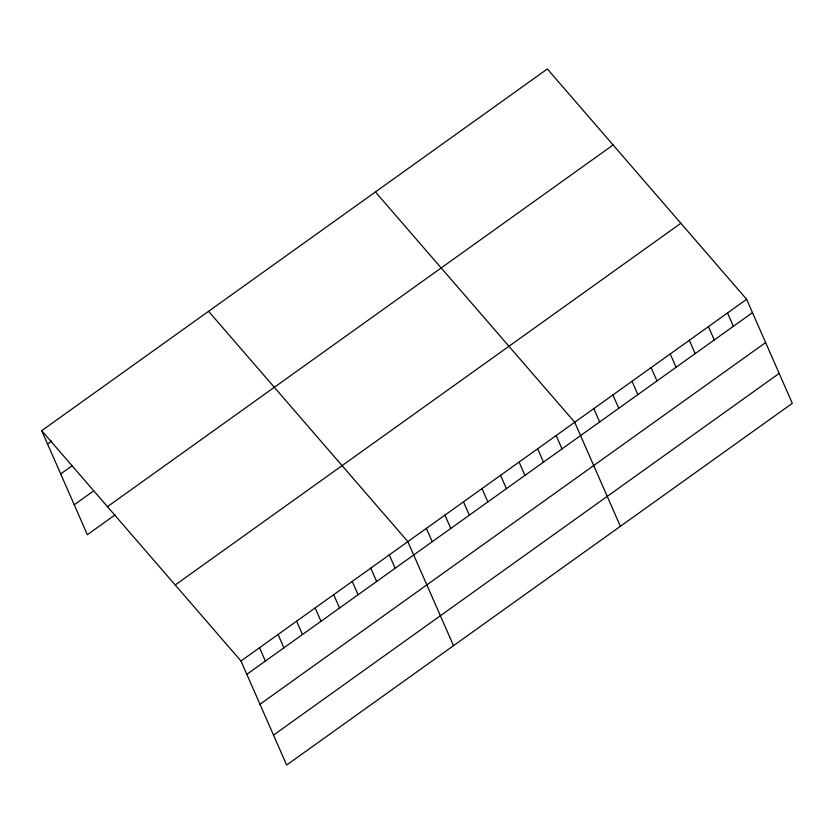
<?xml version="1.0" encoding="UTF-8"?>
<svg xmlns="http://www.w3.org/2000/svg" width="834" height="834" viewBox="0 0 834 834"><rect width="100%" height="100%" fill="white"/><g stroke="black" fill="none" stroke-linecap="round" stroke-linejoin="round"><path stroke-width="1.25" d="M41.7 430.667L547.344 68.961L746.628 299.291L792.3 403.333L286.656 765.039L240.984 660.997L41.7 430.667L87.372 534.709L115.186 514.818M47.559 444.001L51.677 441.061M60.694 473.941L72.026 465.831M74.236 504.778L92.772 491.518M107.461 506.676L613.105 144.97M175.223 584.988L680.867 223.283M240.984 660.997L746.628 299.291M246.843 674.331L752.487 312.625M259.979 704.261L765.622 342.566M273.521 735.098L779.164 373.403M375.425 191.945L574.709 422.265L620.381 526.317M208.563 311.301L407.847 541.631L453.519 645.672M727.529 312.958L733.378 326.292M708.42 326.615L714.279 339.959M689.322 340.282L695.181 353.616M670.223 353.95L676.072 367.283M651.114 367.606L656.973 380.95M632.016 381.274L637.874 394.618M612.917 394.941L618.765 408.274M593.808 408.608L599.667 421.941M556.163 435.536L562.022 448.869M537.628 448.796L543.487 462.13M519.092 462.057L524.94 475.39M500.546 475.317L506.405 488.651M482.01 488.578L487.859 501.922M463.464 501.839L469.323 515.183M444.929 515.11L450.777 528.443M426.382 528.37L432.241 541.704M389.301 554.891L395.16 568.235M370.765 568.152L376.624 581.496M352.229 581.413L358.078 594.757M333.683 594.684L339.542 608.017M315.148 607.944L320.996 621.278M296.602 621.205L302.461 634.538M278.066 634.466L283.914 647.809M259.52 647.726L265.379 661.07"/></g></svg>
